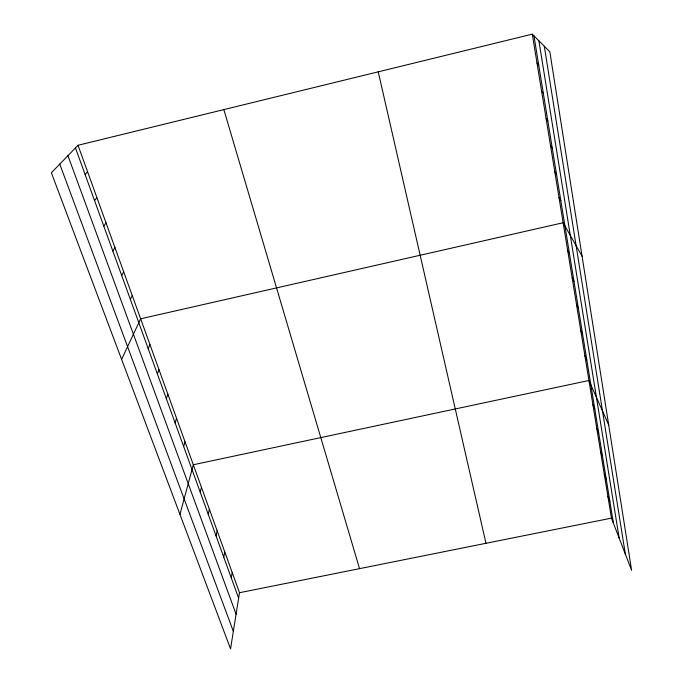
<?xml version="1.0" encoding="UTF-8"?>
<svg xmlns="http://www.w3.org/2000/svg" width="683" height="683" viewBox="0 0 683 683"><rect width="100%" height="100%" fill="white"/><g stroke="black" fill="none" stroke-linecap="round" stroke-linejoin="round"><path stroke-width="1.02" d="M78.024 145.274L239.502 592.716L230.555 648.85L51.37 172.756L78.024 145.274L532.279 34.15L549.832 51.78L631.63 570.399L611.464 518.132L532.279 34.15M231.272 577.878L232.211 572.499M223.751 557.14L224.758 551.855M216.076 535.95L217.151 530.768M208.23 514.308L209.382 509.236M200.221 492.187L201.442 487.244M179.953 514.419L193.323 464.756L588.942 380.491L608.681 424.92M183.65 446.477L185.033 441.781M175.087 422.845L176.556 418.286M166.328 398.667L167.881 394.262M157.372 373.942L159.011 369.682M148.202 348.637L149.936 344.539M121.617 359.403L140.655 318.807L563.134 222.743L582.078 256.236M130.333 299.333L132.263 295.568M121.676 275.445L123.7 271.843M112.832 251.037L114.957 247.613M103.799 226.099L106.027 222.854M94.561 200.614L96.892 197.558M85.119 174.558L87.561 171.706M239.502 592.716L611.464 518.132M536.992 62.947L538.691 64.894M541.593 91.095L543.318 93.281M546.093 118.611L547.843 121.019M550.498 145.513L552.265 148.143M554.801 171.817L556.594 174.66M559.01 197.558L560.82 200.597M567.693 250.618L569.537 254.05M572.141 277.827L574.002 281.456M576.495 304.396L578.364 308.204M580.738 330.35L582.625 334.337M584.887 355.706L586.791 359.856M592.904 404.72L594.825 409.168M596.78 428.403L598.718 433.005M600.57 451.574L602.517 456.304M604.276 474.241L606.231 479.099M607.913 496.421L609.868 501.399M59.763 164.099L233.338 631.382M67.941 155.664L236.079 614.179M75.463 147.912L238.632 598.197M223.845 109.604L359.54 568.649M378.237 71.835L485.972 543.292M533.952 35.84L613.428 523.221M538.896 40.801L619.157 538.084M544.291 46.213L625.338 554.109"/></g></svg>
